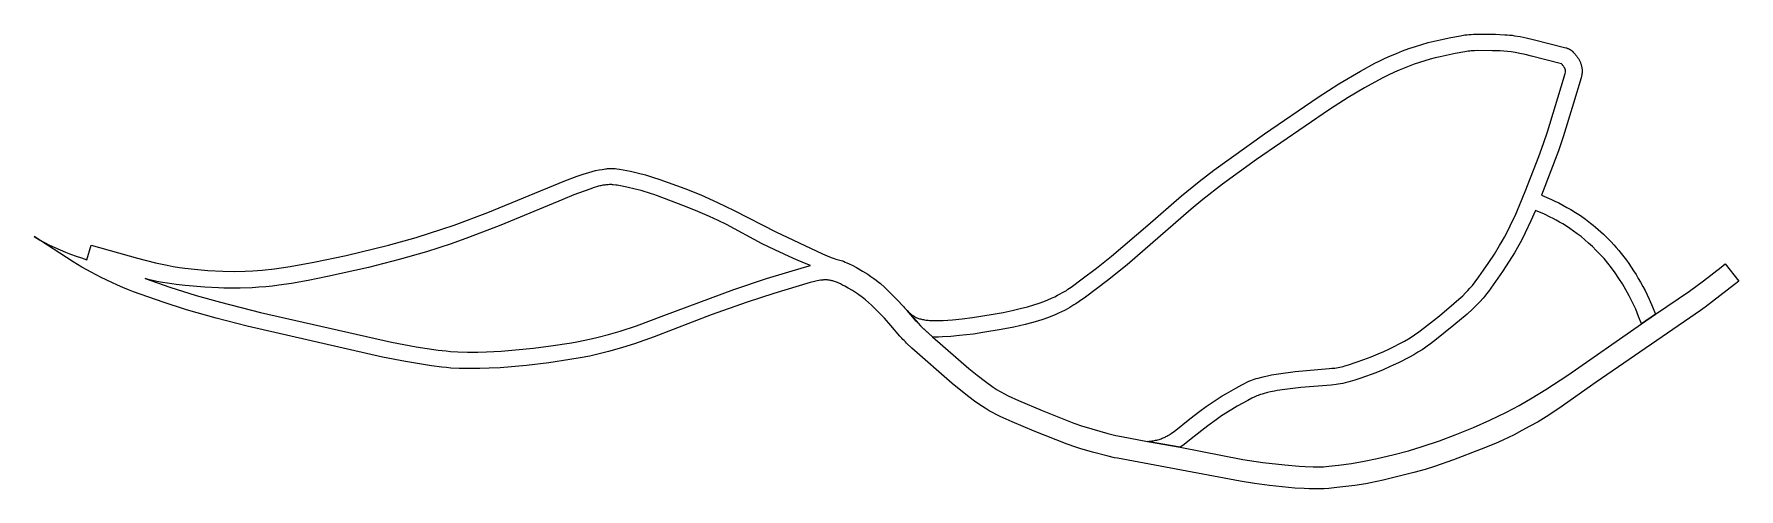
# Model space of a CAD drawing. Header units: metres. Extents: x 485 to 2035, y 622 to 1036.
import ezdxf

# ---------------------------------------------------------------- set-up
doc = ezdxf.new("R2010")
doc.units = ezdxf.units.M
doc.layers.add('GREEN', color=96, linetype='Continuous', true_color=0x007f00)

msp = doc.modelspace()

# ---------------------------------------------------------------- linework, layer by layer
at = {"layer": 'GREEN'}
for points in [[(1279.1, 784.3), (1280.1, 783.3), (1280.6, 782.8), (1281.1, 782.4), (1281.6, 781.9), (1282.1, 781.5), (1282.6, 781), (1283.1, 780.6), (1283.7, 780.2), (1284.2, 779.8), (1284.8, 779.4), (1285.4, 779.1), (1286, 778.7), (1286.7, 778.4), (1287.4, 778.1), (1288.1, 777.8), (1288.8, 777.5), (1289.6, 777.2), (1290.4, 776.9), (1291.2, 776.7), (1292.1, 776.5), (1293, 776.3), (1294, 776.1), (1295, 775.9), (1296.1, 775.7), (1297.1, 775.6), (1298.3, 775.5), (1299.5, 775.4), (1300.7, 775.3), (1302, 775.3), (1304.8, 775.2), (1308.3, 775.3), (1312, 775.4), (1316.1, 775.7), (1320.3, 776), (1329.2, 776.9), (1338.6, 778.1), (1348.1, 779.5), (1357.5, 781), (1366.4, 782.7), (1374.7, 784.4), (1382, 786.1), (1388.5, 787.7), (1394.2, 789.4), (1399.1, 791), (1403.4, 792.5), (1407.2, 794.1), (1410.4, 795.5), (1413.3, 796.9), (1415.9, 798.2), (1418.2, 799.4), (1420.3, 800.6), (1422.2, 801.7), (1423.9, 802.7), (1425.4, 803.7), (1428.2, 805.6), (1438.4, 813.1), (1451.3, 822.9), (1465, 833.8), (1498.1, 862), (1528.5, 888.6), (1544.6, 901.6), (1558, 911.9), (1604.2, 944.9), (1652.8, 978.2), (1671.8, 990.3), (1691.4, 1001.8), (1704.5, 1009.1), (1709, 1011.3), (1713.8, 1013.6), (1718.8, 1015.9), (1724.1, 1018.1), (1729.7, 1020.3), (1735.4, 1022.4), (1741.3, 1024.4), (1747.2, 1026.3), (1753, 1027.9), (1758.5, 1029.3), (1763.8, 1030.5), (1773.6, 1032.5), (1782.2, 1034.1), (1786.3, 1034.8), (1788.3, 1035), (1790.2, 1035.2), (1792.1, 1035.4), (1794.1, 1035.5), (1797.9, 1035.6), (1814, 1035.5), (1818.2, 1035.4), (1822.5, 1035.1), (1824.7, 1035), (1826.9, 1034.7), (1829.2, 1034.5), (1831.5, 1034.1), (1836.5, 1033.3), (1842.1, 1032.2), (1848.5, 1030.7), (1878, 1023.1)], [(1878, 1023.1), (1878.6, 1023), (1879.2, 1022.8), (1879.7, 1022.6), (1880.2, 1022.4), (1880.7, 1022.2), (1880.9, 1022.1), (1881.2, 1022), (1881.4, 1021.9), (1881.6, 1021.7), (1881.8, 1021.6), (1882.1, 1021.5), (1882.3, 1021.4), (1882.5, 1021.3), (1882.7, 1021.1), (1882.9, 1021), (1883, 1020.9), (1883.2, 1020.7), (1883.4, 1020.6), (1883.6, 1020.4), (1883.7, 1020.3), (1883.9, 1020.2), (1884, 1020), (1884.2, 1019.9), (1884.3, 1019.7), (1884.5, 1019.5), (1884.6, 1019.4), (1884.7, 1019.2)], [(1874.1, 1008.6), (1846.9, 1015.7), (1841.2, 1017), (1836.4, 1018.1), (1832.1, 1018.8), (1828.3, 1019.4), (1824.9, 1019.9), (1821.6, 1020.2), (1818.3, 1020.4), (1811.4, 1020.5), (1797.8, 1020.6), (1794.9, 1020.5), (1793.5, 1020.4), (1792.1, 1020.3), (1790.8, 1020.2), (1789.3, 1020.1), (1786.3, 1019.6), (1777.5, 1018), (1763.7, 1015.1), (1759.3, 1014.1), (1754.7, 1012.8), (1750, 1011.4), (1745.1, 1009.9), (1740.3, 1008.2), (1735.5, 1006.5), (1731, 1004.7), (1726.6, 1002.9), (1722.4, 1001.1), (1716.5, 998.3), (1711, 995.5), (1695.1, 986.7), (1680.3, 978), (1663.1, 967), (1596.9, 921.5), (1566, 899.1), (1548.1, 885.2), (1537.4, 876.5), (1479.2, 826), (1461.4, 811.7), (1441.2, 796.5), (1435.5, 792.4), (1432.5, 790.4), (1430.8, 789.4), (1429, 788.3), (1427.1, 787.2), (1424.9, 785.9), (1422.7, 784.8), (1418.8, 782.9), (1417.4, 782.2), (1414.3, 780.8), (1410.8, 779.3), (1406.9, 777.8), (1402.5, 776.3), (1397.7, 774.8), (1392.3, 773.2), (1386.4, 771.7), (1376.2, 769.3), (1364.6, 767.1), (1347.9, 764.3), (1339.4, 763), (1326.8, 761.5), (1318.9, 760.8), (1311.3, 760.4), (1307.8, 760.2), (1304.4, 760.2), (1302.2, 760.3)], [(1497.7, 665.4), (1499, 665.5), (1500.3, 665.6), (1501.6, 665.8), (1502.8, 666), (1504, 666.2), (1505.1, 666.4), (1506.2, 666.6), (1507.2, 666.9), (1508.3, 667.2), (1509.2, 667.5), (1510.2, 667.8), (1511.1, 668.2), (1512, 668.5), (1512.9, 668.9), (1513.7, 669.3), (1514.5, 669.7), (1515.3, 670.1), (1516.1, 670.6), (1516.9, 671), (1517.6, 671.5), (1518.3, 672), (1519.1, 672.5), (1520.4, 673.4), (1521.8, 674.5), (1536.3, 686), (1545.2, 692.8), (1551.1, 697.1), (1555.7, 700.2), (1565.7, 706.7), (1569.4, 708.9), (1578.1, 713.9), (1583.4, 716.9), (1585.8, 718.1), (1587.9, 719.1), (1589.9, 720), (1591.6, 720.7), (1593.2, 721.4), (1594.7, 721.9), (1596.4, 722.5), (1598.3, 723), (1603, 724.2), (1608, 725.4), (1610.4, 725.8), (1612.6, 726.2), (1616.9, 726.9), (1632, 728.8), (1642.4, 729.9), (1662.8, 731.5), (1665.4, 731.8), (1668.1, 732.1), (1669.6, 732.3), (1671, 732.6), (1672.5, 732.9), (1674, 733.2), (1675.6, 733.6), (1677.2, 734), (1680.4, 735), (1687.3, 737.3), (1694.3, 739.8), (1701.2, 742.4), (1707.4, 744.9), (1712.5, 747.1), (1716.5, 749), (1720.2, 750.7), (1728.2, 754.9), (1731.4, 756.6), (1734.9, 758.7), (1737.3, 760.1), (1740.4, 762.2), (1744.4, 765), (1749.7, 768.9), (1763.2, 779.6), (1776.3, 790.6), (1780.9, 794.7), (1784.3, 797.8), (1786.9, 800.4), (1788.9, 802.6), (1790.9, 804.7), (1791.9, 805.9), (1793.1, 807.2), (1795.7, 810.5), (1799, 815), (1803.3, 821), (1808.1, 828), (1813.1, 835.7), (1817.9, 843.5), (1820.2, 847.3), (1822.2, 851), (1825.9, 858.1), (1829.1, 864.6), (1831.9, 870.5), (1836.4, 880.8), (1841.1, 892.5), (1853.4, 924.3), (1857.8, 936.2), (1861.3, 946.7), (1876, 994.8), (1877.2, 999), (1877.5, 999.9), (1877.7, 1000.9), (1877.7, 1001.1), (1877.8, 1001.2), (1877.8, 1001.4), (1877.8, 1001.5), (1877.8, 1001.7), (1877.8, 1001.8), (1877.8, 1001.8), (1877.8, 1001.9), (1877.8, 1002), (1877.8, 1002.1), (1877.8, 1002.2), (1877.8, 1002.3), (1877.8, 1002.4), (1877.8, 1002.5), (1877.8, 1002.6), (1877.8, 1002.7), (1877.8, 1002.8), (1877.8, 1002.9), (1877.7, 1003), (1877.7, 1003.1), (1877.7, 1003.2), (1877.7, 1003.4), (1877.6, 1003.5), (1877.6, 1003.6), (1877.6, 1003.7), (1877.5, 1003.9), (1877.5, 1004), (1877.4, 1004.1), (1877.4, 1004.2), (1877.3, 1004.4), (1877.2, 1004.5), (1877.2, 1004.7), (1877.1, 1004.8), (1876.9, 1005.1), (1876.7, 1005.4), (1876.5, 1005.7), (1876.3, 1006), (1876.1, 1006.4), (1875.8, 1006.7), (1875.5, 1007.1), (1875.2, 1007.5), (1874.9, 1007.8), (1874.5, 1008.2), (1874.1, 1008.6)], [(1884.7, 1019.2), (1885.6, 1018.3), (1886.5, 1017.3), (1886.9, 1016.8), (1887.3, 1016.4), (1887.7, 1015.9), (1888.1, 1015.4), (1888.5, 1014.9), (1888.8, 1014.3), (1889.2, 1013.8), (1889.5, 1013.3), (1889.8, 1012.7), (1890.2, 1012.2), (1890.5, 1011.6), (1890.7, 1011), (1891, 1010.4), (1891.3, 1009.8), (1891.5, 1009.2), (1891.7, 1008.6), (1891.9, 1008), (1892.1, 1007.4), (1892.3, 1006.7), (1892.4, 1006.1), (1892.5, 1005.5), (1892.6, 1004.8), (1892.7, 1004.2), (1892.8, 1003.6), (1892.8, 1003), (1892.8, 1002.4), (1892.8, 1001.8), (1892.8, 1001.2), (1892.8, 1000.7), (1892.8, 1000.2), (1892.7, 999.8), (1892.6, 999.3), (1892.6, 998.7), (1892.5, 998.2), (1892.3, 997.6), (1892.3, 997.3)], [(1892.3, 997.3), (1891.9, 995.8), (1885.2, 972.8), (1875.7, 942.2), (1871.3, 929.4), (1856, 889.2)], [(867.3, 862), (897.8, 873.4), (967.8, 902.2), (979.2, 906.5), (984.6, 908.3), (989.8, 909.9), (992.6, 910.7), (995.9, 911.5), (999, 912.1), (1001.8, 912.6), (1003.2, 912.9), (1004.8, 913.1), (1005.7, 913.2), (1006.6, 913.3), (1007.7, 913.4), (1008.7, 913.4), (1009.7, 913.4), (1010.8, 913.4), (1011.8, 913.4), (1012.7, 913.4), (1013.6, 913.3), (1015.3, 913.1), (1017.5, 912.8), (1021, 912.2), (1027.7, 910.9), (1034.8, 909.3), (1041.3, 907.6), (1047.7, 905.7), (1054.3, 903.6), (1077, 895.2), (1091.4, 889.4), (1106.8, 882.6), (1121.9, 875.4), (1159.6, 855.9), (1202.1, 836)], [(1191.4, 825.3), (1187.4, 826.8), (1180.1, 829.7), (1175.9, 831.5), (1158.8, 839.5), (1147.3, 845.1), (1114.9, 862.4), (1107.3, 866.1), (1099.3, 869.8), (1086.8, 875.2), (1075.2, 879.9), (1052, 888.6), (1048.9, 889.7), (1046.7, 890.4), (1037.3, 893.3), (1034.7, 894), (1031.7, 894.8), (1024.4, 896.4), (1017, 897.9), (1015.5, 898.2), (1014.1, 898.4), (1011.9, 898.6), (1011.1, 898.7), (1010.7, 898.8), (1010.4, 898.8), (1010, 898.8), (1009.6, 898.8), (1008.6, 898.8), (1007.4, 898.7), (1005.9, 898.6), (1005.1, 898.5), (1004.2, 898.4), (1003.3, 898.3), (1002.4, 898.2), (1001.5, 898), (1000.6, 897.8), (999.6, 897.6), (998.6, 897.3), (996.6, 896.8), (994.6, 896.2), (990.7, 894.8), (976.1, 889.5), (966, 885.4), (909.8, 861.9), (880.4, 850.7), (864.6, 845.1), (842, 837.8), (817.2, 830.6), (789.3, 823.5), (752.2, 815.2), (734.5, 811.7), (719.2, 809), (707.8, 807.3), (702.1, 806.6), (696.1, 806), (689.7, 805.5), (683.5, 805.1), (672.6, 804.8), (662.4, 804.7), (657.8, 804.8), (653, 805), (640.4, 805.7), (622.5, 807.2), (614.6, 808), (606.6, 809.1), (602, 809.8), (597, 810.8), (594.4, 811.3), (591.7, 812), (589, 812.7), (586.3, 813.5)], [(1856, 889.2), (1856.1, 889.2)], [(1856.1, 889.2), (1864.9, 885.4), (1868.2, 883.8), (1871.8, 882.1), (1875.5, 880.1), (1879.1, 878.1), (1882.6, 876.1), (1887, 873.4), (1891.3, 870.6), (1895.9, 867.3), (1900.4, 863.9), (1902.8, 862), (1905.2, 860), (1907.5, 858), (1909.8, 856), (1912.2, 853.8), (1914.6, 851.5), (1916.9, 849.1), (1919.2, 846.8), (1921.6, 844.2), (1923.9, 841.5), (1926.2, 838.8), (1928.5, 836.1), (1930.8, 833.1), (1933.1, 830.1), (1935.3, 827), (1937.5, 823.9), (1939.7, 820.5), (1941.9, 817.1), (1944, 813.6), (1946, 810.1), (1948.1, 806.3), (1950.2, 802.4), (1952.1, 798.5), (1953.9, 794.6), (1956.9, 787.8), (1959.7, 780.9)], [(1850.4, 875.3), (1846.3, 865.9), (1841.2, 855), (1838.9, 850.5), (1836.6, 846), (1834.1, 841.6), (1831.4, 836.9), (1826.7, 829.1), (1820.6, 819.7), (1812.1, 807.6), (1807.8, 801.7), (1806, 799.4), (1804.3, 797.4), (1802.8, 795.6), (1799.8, 792.2), (1797, 789.3), (1795.3, 787.6), (1793.3, 785.7), (1788.3, 781.1), (1776.1, 770.9), (1760.5, 758.3), (1755.1, 754.2), (1752.1, 752), (1749.5, 750.2), (1747.3, 748.7), (1743.6, 746.4), (1739.9, 744.2), (1735.8, 741.9), (1725.8, 736.8), (1721.2, 734.6), (1718.5, 733.4), (1711.9, 730.5), (1705.2, 727.8), (1691.6, 722.9), (1686.3, 721.1), (1682, 719.8), (1679.8, 719.2), (1677.5, 718.6), (1675.3, 718.1), (1673.1, 717.7), (1671.1, 717.4), (1669.1, 717.1), (1664.6, 716.6), (1637.2, 714.3), (1622.5, 712.5), (1615.5, 711.5), (1613.1, 711.1), (1609.6, 710.3), (1606.9, 709.7), (1603, 708.7), (1602, 708.4), (1600.3, 707.9), (1599.6, 707.7), (1598.9, 707.5), (1598.3, 707.2), (1597.2, 706.8), (1596.4, 706.5), (1594.6, 705.7), (1592.5, 704.6), (1588.8, 702.7), (1579.3, 697.4), (1574.5, 694.5), (1565.1, 688.5), (1560.1, 685.1), (1552.6, 679.6), (1537.4, 667.8), (1530.9, 662.5), (1529, 661.1), (1527.4, 660)], [(1946.9, 772.2), (1944.3, 779), (1941.6, 785.5), (1938.7, 791.7), (1935.8, 797.6), (1932.7, 803.2), (1929.5, 808.6), (1926.3, 813.6), (1923, 818.5), (1919.7, 823.1), (1916.2, 827.4), (1912.8, 831.5), (1909.3, 835.4), (1905.8, 839), (1902.3, 842.4), (1898.8, 845.7), (1895.4, 848.7), (1891.9, 851.5), (1888.5, 854.1), (1885.1, 856.6), (1881.8, 858.9), (1878.6, 861), (1875.4, 863), (1872.3, 864.8), (1869.3, 866.4), (1866.5, 867.9), (1863.7, 869.3), (1858.6, 871.8), (1850.4, 875.3)], [(537.3, 843.9), (579.4, 831.9), (595.7, 827.8), (606.3, 825.5), (611.7, 824.4), (617.6, 823.5), (622.2, 822.8), (631.1, 821.8), (643.3, 820.8), (656.8, 820.1), (667.9, 819.9), (677.2, 820.1), (684.3, 820.4), (692.6, 821.1), (704, 822.3), (718, 824.3), (739.7, 828.2), (769.1, 834.4), (807.6, 843.8), (832.7, 850.8), (856, 858.2), (867.3, 862)], [(575.8, 801.3), (571, 803.2), (566, 805.3), (561, 807.4), (556, 809.7), (546.3, 814.4), (537.1, 819.2), (528.7, 823.9), (520.9, 828.5), (485.3, 851.5)], [(485.3, 851.5), (490.2, 848.7), (494.8, 846.2), (499.4, 843.8), (504.1, 841.6), (508.9, 839.5), (513.7, 837.5), (518.5, 835.6), (523.4, 833.8), (528.3, 832.1), (533.3, 830.5)], [(533.3, 830.5), (537.3, 843.9)], [(586.3, 813.5), (608.6, 805.6), (632.8, 798), (654.7, 791.8), (691.1, 782.7), (810.3, 755.5), (832.8, 751.4), (852.8, 748.4), (860, 747.6), (864, 747.2), (870.5, 746.8), (879.5, 746.5), (888.7, 746.4), (896.7, 746.7), (910, 747.5), (939.4, 750.2), (955, 752.2), (973.9, 755.1), (978.8, 756), (991.7, 758.6), (998.3, 760.1), (1007.5, 762.5), (1018.2, 765.7), (1032.9, 770.5), (1057.9, 779.7), (1121.4, 803.6), (1151.1, 813.4), (1185.9, 823.8), (1191.4, 825.3)], [(1202.1, 836), (1208.4, 833.3), (1211.1, 832.2), (1212.7, 831.7), (1214.3, 831.1), (1219.2, 829.7), (1220.3, 829.4), (1221.2, 829.1), (1222.8, 828.4), (1224.4, 827.8), (1226.3, 826.9), (1229, 825.6), (1233.1, 823.4), (1238.6, 820.2), (1243.3, 817.3), (1246.2, 815.3), (1248.9, 813.5), (1250.9, 811.9), (1252.8, 810.4), (1254.8, 808.8), (1258.4, 805.6), (1263.8, 800.4), (1269.9, 794.3), (1275.9, 788), (1276.8, 786.9)], [(1959.7, 780.9), (1990.6, 801.9), (2003.3, 811.4), (2019.2, 823.7)], [(2019.2, 823.7), (2023.1, 826.7), (2035.5, 811), (2031.5, 807.9)], [(2031.5, 807.9), (2004.7, 787.4), (2000.5, 784.4), (1905.7, 719.2), (1871.7, 695.3), (1860.2, 687.8), (1852.8, 683.3), (1845.4, 679.1), (1838.2, 675.2), (1831.2, 671.5), (1820.8, 666.5), (1814.2, 663.6), (1801.2, 658.2), (1775.8, 648.6), (1758.7, 642.6), (1750.3, 639.9), (1740, 637), (1711.9, 630.2), (1700.6, 627.7), (1696.2, 626.9), (1686.1, 625.4), (1669.9, 623.4), (1662.7, 622.7), (1658.3, 622.4), (1653.4, 622.3), (1648.2, 622.2), (1644.6, 622.3), (1640.1, 622.5), (1631.8, 623), (1608.6, 625.4), (1594.9, 627.1), (1582, 629.1), (1470.5, 650), (1467.8, 650.5), (1461.9, 651.9), (1447.7, 655.6), (1436.2, 659), (1432.4, 660.2), (1424.6, 663), (1394.7, 674.7), (1374.6, 683.1), (1363.8, 688.1), (1359.4, 690.2), (1357.5, 691.2), (1355.6, 692.2), (1353.7, 693.3), (1351.9, 694.4), (1350, 695.6), (1345.2, 698.7), (1340.5, 702), (1335.3, 705.9), (1329.5, 710.4), (1320.2, 718), (1283.5, 750.1), (1278.7, 754.6), (1277.5, 755.8), (1276.3, 757), (1275.2, 758.1), (1274.3, 759.1), (1272.6, 761.1), (1264.4, 770.8), (1258.4, 777.5), (1253.4, 782.7), (1250, 786), (1246.8, 789.1), (1244.1, 791.6), (1241.3, 794), (1239.9, 795.2), (1238.5, 796.3), (1237.1, 797.3), (1235.6, 798.4), (1234.1, 799.4), (1231.3, 801.3), (1229.5, 802.4), (1225.5, 804.8), (1222.5, 806.5), (1220.4, 807.5), (1218.5, 808.5), (1216.5, 809.4), (1215.7, 809.8), (1214.8, 810.1), (1213.9, 810.4), (1213.1, 810.7), (1212.3, 811), (1211.5, 811.2), (1210.8, 811.4), (1210, 811.6), (1209.3, 811.7), (1208.6, 811.8), (1208, 811.9), (1207.3, 812), (1206.6, 812.1), (1205.9, 812.1), (1205.3, 812.1), (1204.6, 812.1), (1203.9, 812.1), (1203.2, 812.1), (1202.5, 812), (1201.8, 812), (1201.1, 811.9), (1200.4, 811.8), (1198.8, 811.5), (1197.2, 811.2), (1194.9, 810.7), (1191, 809.7), (1158, 799.9), (1133.7, 792), (1101, 780.3), (1049.2, 760.4), (1031.2, 754.1), (1020.2, 750.6), (1015.1, 749.1), (1007.6, 747), (999, 744.9), (990.5, 743), (981.8, 741.3), (972.4, 739.7), (953.3, 736.8), (933.1, 734.5), (909.2, 732.4), (899.2, 731.8), (890.5, 731.5), (880.5, 731.5), (871.8, 731.7), (864.3, 732.1), (860.3, 732.5), (856.1, 732.9), (846.6, 734.1), (822.9, 737.9), (802.2, 741.8), (678.9, 770.2), (650.7, 777.3), (623.8, 785), (602.6, 791.8), (575.8, 801.3)], [(1276.8, 786.9), (1279.1, 784.3)], [(1279.1, 784.3), (1289.1, 772.9), (1291.3, 770.5), (1293, 768.7), (1296.1, 765.8), (1302.2, 760.3)], [(1302.2, 760.3), (1295.1, 766.8), (1292.5, 769.3), (1290.1, 771.8), (1287.3, 774.8), (1279.1, 784.3)], [(1946.9, 772.2), (1959.7, 780.9)], [(1959.7, 780.9), (1946.9, 772.2)], [(1302.2, 760.3), (1335.1, 731.6), (1342.7, 725.5), (1350.3, 719.7), (1357.5, 714.7), (1361.1, 712.2), (1363.1, 711), (1364.9, 710), (1367.1, 708.8), (1370.9, 706.9), (1380.4, 702.5), (1401.8, 693.4), (1430.8, 682.1), (1437.6, 679.6), (1447, 676.7), (1461.6, 672.6), (1469, 670.8), (1474, 669.7), (1497.7, 665.4)], [(1527.4, 660), (1584.3, 649), (1602.6, 646.3), (1622.6, 644), (1635.6, 642.8), (1641.2, 642.5), (1648.4, 642.3), (1653.5, 642.3), (1657.6, 642.4), (1662.5, 642.8), (1671.5, 643.8), (1683.2, 645.4), (1694.7, 647.3), (1706.5, 649.7), (1720.7, 653.1), (1735, 656.9), (1747.5, 660.6), (1763.2, 665.9), (1777.4, 671.2), (1794.1, 678), (1809.1, 684.7), (1816.7, 688.3), (1824.2, 692.1), (1835.5, 698.1), (1847.5, 705), (1859.9, 712.6), (1879.8, 725.7), (1946.9, 772.2)], [(1497.7, 665.4), (1527.4, 660)], [(1527.4, 660), (1497.7, 665.4)]]:
    msp.add_lwpolyline(points, dxfattribs=at)

doc.saveas('drawing.dxf')
